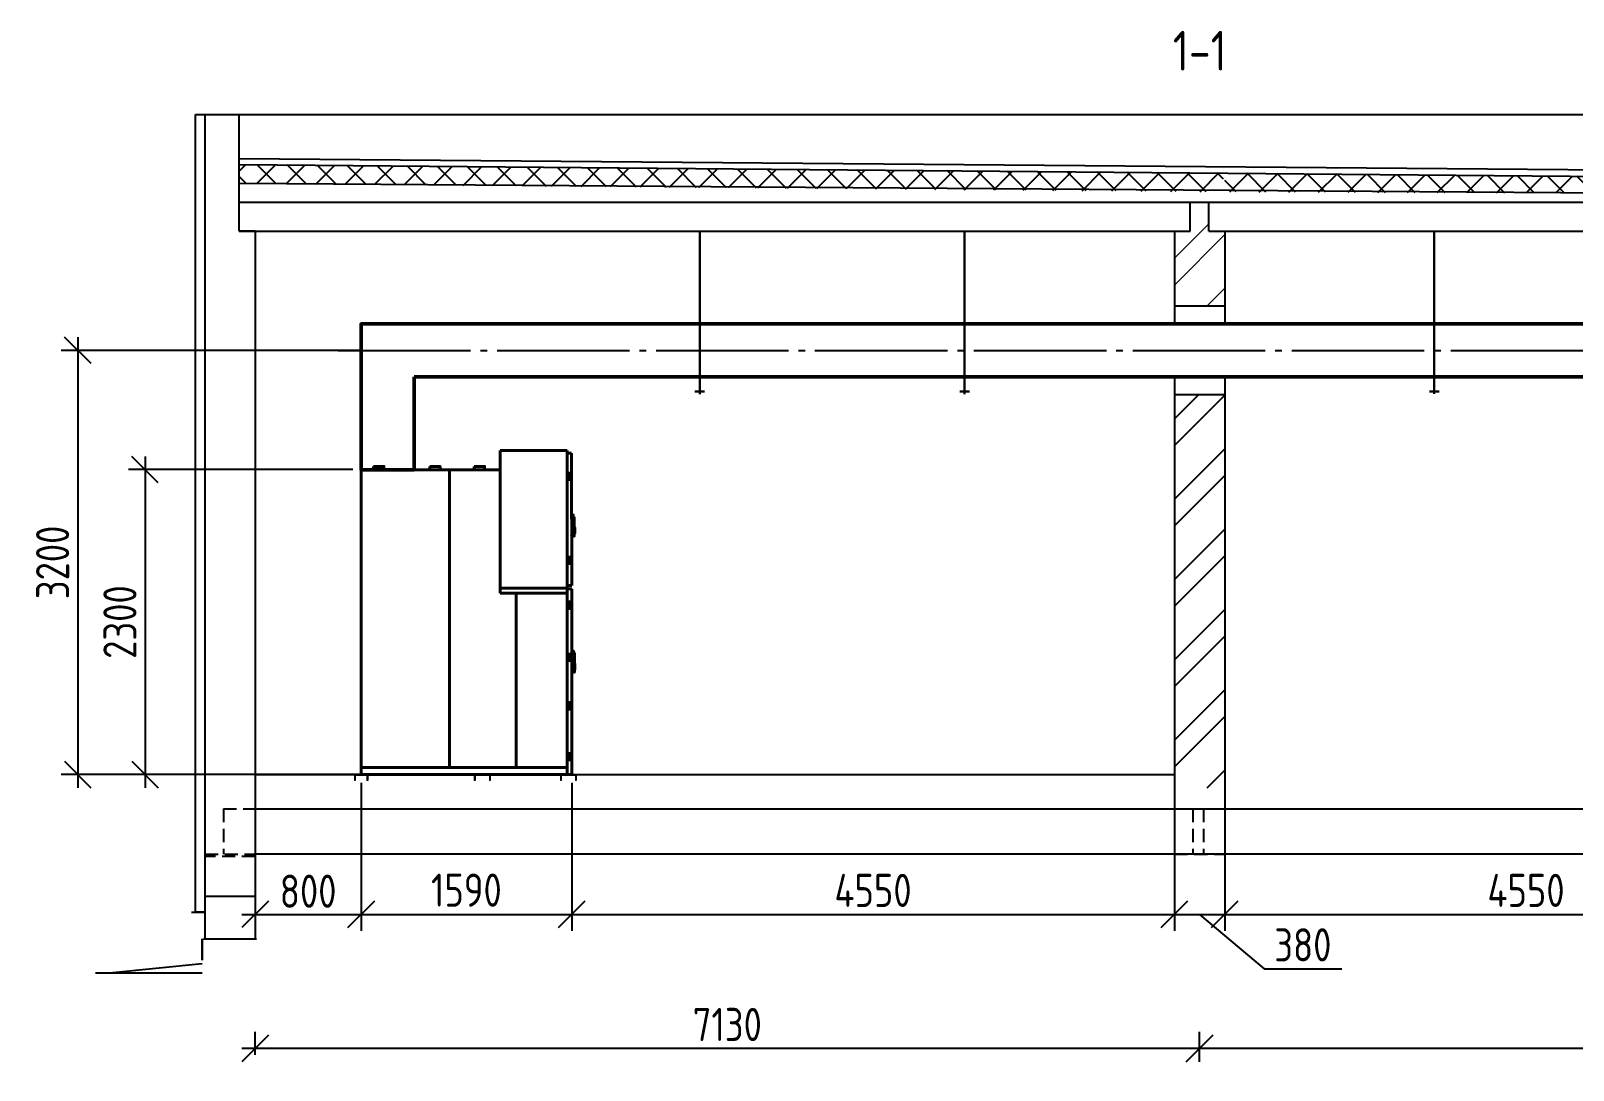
# Model space of a CAD drawing. Extents: x 16310088 to 16425637, y -218501 to -177893.
# Drawn here: x 16310088 to 16321732, y -206995 to -199153 of the extents above; entities that cross this region are included whole.
import ezdxf

# ---------------------------------------------------------------- set-up
doc = ezdxf.new("R2010")
doc.units = 0
doc.linetypes.add('DASHED', pattern=[0.75, 0.5, -0.25])
doc.linetypes.add('GOST2.303 5', pattern=[24, 20, -1.5, 1, -1.5])
doc.layers.get('0').update_dxf_attribs({"color": 250})
doc.layers.get('Defpoints').update_dxf_attribs({"color": 250})
for name, color, linetype, lineweight in [('Размеры', 250, 'Continuous', 15), ('Стена', 252, 'Continuous', 40), ('ЭЛ_невид', 140, 'Continuous', 25), ('эл_оборудование', 7, 'Continuous', 18)]:
    doc.layers.add(name, color=color, linetype=linetype, lineweight=lineweight)
doc.layers.add('размерыЭС', color=250, linetype='Continuous')
doc.styles.add('GOST 2.304', font='CS_Gost2304.shx')
doc.dimstyles.new('SPDS$0', dxfattribs={"dimscale": 5, "dimtxt": 2.5, "dimasz": 2, "dimexe": 1.25, "dimexo": 0.625, "dimgap": 0.5, "dimtad": 1, "dimdec": 0, "dimrnd": 0.001, "dimtxsty": 'GOST 2.304', "dimblk": 'ARCHTICK', "dimcen": 2.5, "dimdle": 1, "dimadec": 8, "dimazin": 2, "dimtfac": 0.75, "dimtdec": 0, "dimtmove": 1, "dimatfit": 3, "dimfxl": 1, "dimtolj": 1, "dimarcsym": 0})
pattern_1 = [(45, (174189.1, 139319.14), (-303.083644, 303.083644), []), (45, (174391.17, 139319.14), (-303.083644, 303.083644), [])]

# ---------------------------------------------------------------- blocks, each defined once
blk = doc.blocks.new('_Oblique')
at = {"color": 0, "linetype": 'ByBlock', "lineweight": -2}
blk.add_line((-0.5, -0.5), (0.5, 0.5), dxfattribs=at)
blk = doc.blocks.new('*D14')
at = {"layer": 'Defpoints', "color": 0, "lineweight": -3, "ltscale": 100, "transparency": 16777216}
for p in [(16311781, -206832), (16318911, -206832), (16311781, -206943)]:
    blk.add_point(p, dxfattribs=at)
at = {"layer": 'Размеры', "color": 0, "lineweight": -2, "ltscale": 100, "transparency": 16777216}
for p, q in [((16311781, -206881), (16311781, -206707)), ((16318911, -206769), (16318911, -206707)), ((16319011, -206832), (16311681, -206832))]:
    blk.add_line(p, q, dxfattribs=at)
at = {"layer": 'Размеры', "color": 0, "lineweight": -2, "ltscale": 100, "transparency": 16777216, "xscale": 200, "yscale": 200, "zscale": 200, "rotation": 180}
blk.add_blockref('_Oblique', (16311781, -206832), dxfattribs=at)
at = {"layer": 'Размеры', "color": 0, "lineweight": -2, "ltscale": 100, "transparency": 16777216, "xscale": 200, "yscale": 200, "zscale": 200}
blk.add_blockref('_Oblique', (16318911, -206832), dxfattribs=at)
at = {"layer": 'Размеры', "color": 0, "ltscale": 100, "transparency": 16777216, "insert": (16315346, -206651), "char_height": 250, "attachment_point": 5, "style": 'GOST 2.304'}
blk.add_mtext('\\A1;7130', dxfattribs=at)
blk = doc.blocks.new('*D15')
at = {"layer": 'Defpoints', "color": 0, "lineweight": -3, "ltscale": 100, "transparency": 16777216}
for p in [(16318911, -206832), (16326041, -206884), (16318911, -206995)]:
    blk.add_point(p, dxfattribs=at)
at = {"layer": 'Размеры', "color": 0, "lineweight": -2, "ltscale": 100, "transparency": 16777216}
for p, q in [((16318911, -206933), (16318911, -206707)), ((16326041, -206821), (16326041, -206707)), ((16326141, -206832), (16318811, -206832))]:
    blk.add_line(p, q, dxfattribs=at)
at = {"layer": 'Размеры', "color": 0, "lineweight": -2, "ltscale": 100, "transparency": 16777216, "xscale": 200, "yscale": 200, "zscale": 200, "rotation": 180}
blk.add_blockref('_Oblique', (16318911, -206832), dxfattribs=at)
at = {"layer": 'Размеры', "color": 0, "lineweight": -2, "ltscale": 100, "transparency": 16777216, "xscale": 200, "yscale": 200, "zscale": 200}
blk.add_blockref('_Oblique', (16326041, -206832), dxfattribs=at)
at = {"layer": 'Размеры', "color": 0, "ltscale": 100, "transparency": 16777216, "insert": (16322476, -206652), "char_height": 250, "attachment_point": 5, "style": 'GOST 2.304'}
blk.add_mtext('\\A1;7130', dxfattribs=at)
blk = doc.blocks.new('205-Л')
at = {"color": 0, "linetype": 'ByBlock', "lineweight": 40, "ltscale": 10}
for p, q in [((1235, 2446), (731, 2446)), ((731, 2446), (731, 2041)), ((1235, 2130), (1235, 2446)), ((1235, 2421), (1235, 2425)), ((1235, 2425), (1240, 2425)), ((1240, 2425), (1268, 2425)), ((1270, 1425), (1268, 2425)), ((-320, 0), (-320, 2300)), ((-320, 2300), (731, 2300)), ((347, 53), (347, 2300)), ((1265, 2257), (1235, 2257)), ((1235, 2241), (1265, 2241)), ((1256, 2274), (1245, 2274)), ((1245, 2274), (1245, 2258)), ((1245, 2258), (1249, 2258)), ((1245, 2225), (1245, 2241)), ((1256, 2241), (1245, 2241)), ((1245, 2225), (1256, 2225)), ((1249, 2258), (1265, 2258)), ((1265, 2274), (1256, 2274)), ((1265, 2241), (1256, 2241)), ((1256, 2225), (1265, 2225)), ((1268, 2274), (1265, 2274)), ((1265, 2258), (1268, 2258)), ((1268, 2257), (1265, 2257)), ((1265, 2241), (1268, 2241)), ((1268, 2241), (1265, 2241)), ((1265, 2225), (1268, 2225)), ((1268, 2274), (1268, 2258)), ((1268, 2257), (1268, 2241)), ((1268, 2225), (1268, 2241)), ((1235, 2130), (1235, 680)), ((731, 2041), (731, 1367)), ((1269, 1962), (1271, 1962)), ((1271, 1962), (1282, 1957)), ((1271, 1960), (1271, 1900)), ((1271, 1900), (1271, 1805)), ((1282, 1955), (1282, 1809)), ((1290, 1938), (1290, 1943)), ((1290, 1936), (1290, 1806)), ((1286, 1809), (1286, 1815)), ((1293, 1856), (1293, 1843)), ((1293, 1843), (1293, 1843)), ((1293, 1840), (1293, 1843)), ((1293, 1840), (1293, 1840)), ((1293, 1840), (1293, 1827)), ((1257, 1640), (1247, 1640)), ((1247, 1640), (1247, 1624)), ((1266, 1640), (1257, 1640)), ((1270, 1640), (1266, 1640)), ((1270, 1640), (1270, 1624)), ((1266, 1623), (1235, 1623)), ((1235, 1607), (1266, 1607)), ((1247, 1624), (1250, 1624)), ((1247, 1591), (1247, 1607)), ((1257, 1607), (1247, 1607)), ((1247, 1591), (1257, 1591)), ((1250, 1624), (1266, 1624)), ((1266, 1607), (1257, 1607)), ((1257, 1591), (1266, 1591)), ((1266, 1624), (1270, 1624)), ((1270, 1623), (1266, 1623)), ((1266, 1607), (1270, 1607)), ((1270, 1607), (1266, 1607)), ((1266, 1591), (1270, 1591)), ((1270, 1623), (1270, 1607)), ((1270, 1591), (1270, 1607)), ((731, 1405), (1235, 1405)), ((1231, 1425), (1270, 1425)), ((1231, 1400), (1270, 1400)), ((1270, 0), (1270, 1400)), ((731, 1367), (1235, 1367)), ((850, 53), (850, 1367)), ((1266, 1286), (1235, 1286)), ((1257, 1302), (1247, 1302)), ((1247, 1302), (1247, 1286)), ((1247, 1286), (1251, 1286)), ((1251, 1286), (1266, 1286)), ((1266, 1302), (1257, 1302)), ((1270, 1302), (1266, 1302)), ((1270, 1286), (1266, 1286)), ((1266, 1286), (1270, 1286)), ((1270, 1302), (1270, 1286)), ((1270, 1286), (1270, 1270)), ((1235, 1270), (1266, 1270)), ((1247, 1253), (1247, 1269)), ((1257, 1269), (1247, 1269)), ((1247, 1253), (1257, 1253)), ((1266, 1269), (1257, 1269)), ((1257, 1253), (1266, 1253)), ((1266, 1270), (1270, 1270)), ((1270, 1269), (1266, 1269)), ((1266, 1253), (1270, 1253)), ((1270, 1253), (1270, 1269)), ((1270, 934), (1272, 934)), ((1272, 934), (1284, 930)), ((1272, 932), (1272, 895)), ((1235, 892), (1235, 0)), ((1267, 892), (1235, 892)), ((1235, 876), (1267, 876)), ((1251, 909), (1248, 909)), ((1248, 909), (1248, 893)), ((1248, 893), (1251, 893)), ((1248, 860), (1248, 876)), ((1251, 876), (1248, 876)), ((1248, 860), (1251, 860)), ((1267, 909), (1251, 909)), ((1251, 893), (1267, 893)), ((1267, 876), (1251, 876)), ((1251, 860), (1267, 860)), ((1270, 909), (1267, 909)), ((1267, 893), (1270, 893)), ((1270, 892), (1267, 892)), ((1267, 876), (1270, 876)), ((1270, 876), (1267, 876)), ((1267, 860), (1270, 860)), ((1270, 909), (1270, 893)), ((1270, 892), (1270, 876)), ((1270, 860), (1270, 876)), ((1272, 873), (1272, 777)), ((1280, 873), (1280, 895)), ((1281, 874), (1281, 893)), ((1284, 928), (1284, 781)), ((1291, 910), (1291, 915)), ((1291, 908), (1291, 779)), ((1294, 828), (1294, 815)), ((1294, 815), (1294, 815)), ((1294, 812), (1294, 815)), ((1287, 781), (1287, 788)), ((1294, 812), (1294, 812)), ((1294, 812), (1294, 799)), ((1235, 655), (1235, 62)), ((1266, 526), (1235, 526)), ((1235, 510), (1266, 510)), ((1251, 542), (1247, 542)), ((1247, 542), (1247, 526)), ((1247, 526), (1251, 526)), ((1247, 493), (1247, 509)), ((1251, 509), (1247, 509)), ((1247, 493), (1251, 493)), ((1266, 542), (1251, 542)), ((1251, 526), (1266, 526)), ((1266, 509), (1251, 509)), ((1251, 493), (1266, 493)), ((1270, 542), (1266, 542)), ((1270, 526), (1266, 526)), ((1266, 526), (1270, 526)), ((1266, 510), (1270, 510)), ((1270, 509), (1266, 509)), ((1266, 493), (1270, 493)), ((1270, 542), (1270, 526)), ((1270, 526), (1270, 510)), ((1270, 493), (1270, 509)), ((1266, 142), (1235, 142)), ((1235, 126), (1266, 126)), ((1251, 159), (1247, 159)), ((1247, 159), (1247, 143)), ((1247, 143), (1251, 143)), ((1247, 110), (1247, 126)), ((1251, 126), (1247, 126)), ((1266, 159), (1249, 159)), ((1251, 143), (1266, 143)), ((1266, 126), (1251, 126)), ((1270, 159), (1266, 159)), ((1266, 143), (1270, 143)), ((1270, 142), (1266, 142)), ((1266, 126), (1270, 126)), ((1270, 126), (1266, 126)), ((1270, 159), (1270, 143)), ((1270, 142), (1270, 126)), ((1270, 110), (1270, 126)), ((-320, 53), (246, 53)), ((-320, 0), (246, 0)), ((226, 0), (1270, 0)), ((246, 53), (416, 53)), ((416, 53), (1235, 53)), ((1247, 110), (1251, 110)), ((1251, 110), (1266, 110)), ((1266, 110), (1270, 110))]:
    blk.add_line(p, q, dxfattribs=at)
for points in [[(-227, 2325), (-148, 2325), (-148, 2300), (-227, 2300)], [(198, 2325), (276, 2325), (276, 2300), (198, 2300)], [(535, 2325), (613, 2325), (613, 2300), (535, 2300)]]:
    blk.add_lwpolyline(points, close=True, dxfattribs=at)
at = {"color": 0, "linetype": 'ByBlock', "lineweight": 40, "ltscale": 10, "flags": 128}
for points in [[(1286, 1816), (1285, 1818), (1283, 1820), (1282, 1821)], [(1288, 789), (1286, 790), (1284, 792), (1284, 793)]]:
    blk.add_lwpolyline(points, dxfattribs=at)
at = {"color": 0, "linetype": 'ByBlock', "lineweight": 40, "ltscale": 10}
for points in [[(1246, 2258), (1246, 2257)], [(1246, 2241), (1246, 2241)], [(1268, 2257), (1268, 2258)], [(1268, 2241), (1268, 2241)], [(1271, 1962), (1271, 1962)], [(1290, 1936), (1290, 1937)], [(1269, 1802), (1271, 1803)], [(1271, 1803), (1282, 1807)], [(1271, 1803), (1271, 1803)], [(1282, 1809), (1286, 1809)], [(1286, 1799), (1289, 1799)], [(1247, 1624), (1247, 1623)], [(1247, 1607), (1247, 1607)], [(1269, 1623), (1269, 1624)], [(1269, 1607), (1269, 1607)], [(1248, 1286), (1248, 1286)], [(1270, 1286), (1270, 1286)], [(1248, 1270), (1248, 1269)], [(1270, 1269), (1270, 1270)], [(1272, 934), (1272, 934)], [(1248, 893), (1248, 892)], [(1248, 876), (1248, 876)], [(1280, 895), (1270, 895)], [(1270, 892), (1270, 893)], [(1270, 876), (1270, 876)], [(1270, 873), (1280, 873)], [(1281, 893), (1280, 895)], [(1280, 873), (1281, 874)], [(1291, 908), (1291, 909)], [(1270, 775), (1272, 775)], [(1272, 775), (1284, 779)], [(1272, 775), (1272, 775)], [(1284, 781), (1287, 781)], [(1288, 772), (1291, 772)], [(1248, 526), (1248, 526)], [(1248, 510), (1248, 509)], [(1270, 526), (1270, 526)], [(1270, 509), (1270, 510)], [(1248, 143), (1248, 142)], [(1248, 126), (1248, 126)], [(1270, 142), (1270, 143)], [(1270, 126), (1270, 126)]]:
    blk.add_open_spline(points, degree=1, dxfattribs=at)
for points, knots in [([(1271, 1962), (1271, 1962), (1271, 1961), (1271, 1961), (1271, 1960), (1271, 1960), (1271, 1960)], [0, 0, 0, 0, 0.257298, 0.502093, 0.7501, 1, 1, 1, 1]), ([(1282, 1957), (1282, 1957), (1282, 1957), (1282, 1957), (1282, 1957), (1282, 1957), (1282, 1956), (1282, 1956), (1282, 1955)], [0, 0, 0, 0, 0.125163, 0.249658, 0.373603, 0.498103, 0.731813, 1, 1, 1, 1]), ([(1290, 1943), (1289, 1943), (1287, 1944), (1284, 1945), (1283, 1945), (1282, 1945)], [0, 0, 0, 0, 0.408229, 0.842818, 1, 1, 1, 1]), ([(1290, 1937), (1290, 1937), (1290, 1937), (1290, 1938), (1290, 1938)], [0, 0, 0, 0, 0.105145, 1, 1, 1, 1]), ([(1293, 1863), (1293, 1863), (1293, 1864), (1292, 1864), (1291, 1865), (1291, 1866), (1290, 1866), (1290, 1866)], [0, 0, 0, 0, 0.177403, 0.368499, 0.56543, 0.791841, 1, 1, 1, 1]), ([(1271, 1805), (1271, 1804), (1271, 1804), (1271, 1803), (1271, 1803), (1271, 1803), (1271, 1803), (1271, 1803)], [0, 0, 0, 0, 0.249568, 0.497248, 0.627913, 0.758131, 1, 1, 1, 1]), ([(1282, 1809), (1282, 1808), (1282, 1808), (1282, 1807), (1282, 1807), (1282, 1807), (1282, 1807), (1282, 1807), (1282, 1807)], [0, 0, 0, 0, 0.268161, 0.5018953, 0.6262021, 0.7503172, 0.8747401, 1, 1, 1, 1]), ([(1286, 1816), (1286, 1816), (1286, 1816), (1286, 1816), (1286, 1816), (1286, 1816), (1286, 1816), (1286, 1816), (1286, 1816), (1286, 1816), (1286, 1815)], [0, 0, 0, 0, 0.0656, 0.131806, 0.179193, 0.226436, 0.294587, 0.412492, 0.657761, 1, 1, 1, 1]), ([(1286, 1809), (1286, 1807), (1286, 1805), (1286, 1802), (1286, 1800), (1286, 1800), (1286, 1800)], [0, 0, 0, 0, 0.25, 0.5, 0.749998, 1, 1, 1, 1]), ([(1286, 1800), (1286, 1800), (1286, 1800), (1286, 1800), (1286, 1800), (1286, 1800), (1286, 1799), (1286, 1799), (1286, 1799)], [0, 0, 0, 0, 0.102912, 0.297746, 0.502393, 0.707062, 0.902018, 1, 1, 1, 1]), ([(1289, 1800), (1289, 1800), (1289, 1799), (1289, 1799), (1289, 1800), (1289, 1800), (1290, 1800), (1290, 1800), (1290, 1800), (1290, 1800)], [0, 0, 0, 0, 0.1266899, 0.2703459, 0.428048, 0.5936025, 0.7591501, 0.9167537, 1, 1, 1, 1]), ([(1290, 1817), (1290, 1817), (1290, 1817), (1291, 1818), (1292, 1818), (1293, 1819), (1293, 1820), (1293, 1820)], [0, 0, 0, 0, 0.175412, 0.365269, 0.561983, 0.789562, 1, 1, 1, 1]), ([(1290, 1806), (1290, 1806), (1290, 1805), (1290, 1805), (1290, 1804)], [0, 0, 0, 0, 0.86567, 1, 1, 1, 1]), ([(1290, 1800), (1290, 1800), (1290, 1800), (1290, 1801), (1290, 1802), (1290, 1804), (1290, 1804)], [0, 0, 0, 0, 0.249999, 0.500002, 0.749999, 1, 1, 1, 1]), ([(1293, 1863), (1293, 1863), (1293, 1862), (1293, 1861), (1293, 1859), (1293, 1857), (1293, 1856)], [0, 0, 0, 0, 0.250003, 0.5, 0.75, 1, 1, 1, 1]), ([(1293, 1827), (1293, 1826), (1293, 1824), (1293, 1822), (1293, 1821), (1293, 1820), (1293, 1820)], [0, 0, 0, 0, 0.25, 0.5, 0.749997, 1, 1, 1, 1]), ([(1272, 934), (1272, 934), (1272, 934), (1272, 933), (1272, 933), (1272, 932), (1272, 932)], [0, 0, 0, 0, 0.257298, 0.502093, 0.7501, 1, 1, 1, 1]), ([(1284, 930), (1284, 930), (1284, 930), (1284, 930), (1284, 929), (1284, 929), (1284, 929), (1284, 928), (1284, 928)], [0, 0, 0, 0, 0.125163, 0.249658, 0.373603, 0.498103, 0.731813, 1, 1, 1, 1]), ([(1291, 915), (1291, 915), (1289, 917), (1286, 918), (1284, 917), (1284, 917)], [0, 0, 0, 0, 0.408229, 0.842818, 1, 1, 1, 1]), ([(1291, 909), (1291, 909), (1291, 910), (1291, 910), (1291, 910)], [0, 0, 0, 0, 0.105145, 1, 1, 1, 1]), ([(1294, 835), (1294, 835), (1294, 836), (1294, 837), (1293, 837), (1292, 838), (1292, 838), (1291, 838)], [0, 0, 0, 0, 0.177403, 0.368499, 0.56543, 0.791841, 1, 1, 1, 1]), ([(1294, 835), (1294, 835), (1294, 835), (1294, 833), (1294, 831), (1294, 829), (1294, 828)], [0, 0, 0, 0, 0.250003, 0.5, 0.75, 1, 1, 1, 1]), ([(1272, 777), (1272, 777), (1272, 776), (1272, 776), (1272, 775), (1272, 775), (1272, 775), (1272, 775)], [0, 0, 0, 0, 0.249568, 0.497248, 0.627913, 0.758131, 1, 1, 1, 1]), ([(1284, 781), (1284, 781), (1284, 780), (1284, 780), (1284, 779), (1284, 779), (1284, 779), (1284, 779), (1284, 779)], [0, 0, 0, 0, 0.268161, 0.5018953, 0.6262021, 0.7503172, 0.8747401, 1, 1, 1, 1]), ([(1288, 789), (1288, 789), (1288, 789), (1288, 789), (1288, 789), (1288, 789), (1288, 789), (1287, 788), (1287, 788), (1287, 788), (1287, 788)], [0, 0, 0, 0, 0.0656, 0.131806, 0.179193, 0.226436, 0.294587, 0.412492, 0.657761, 1, 1, 1, 1]), ([(1287, 781), (1287, 780), (1287, 777), (1287, 775), (1287, 773), (1287, 772), (1287, 772)], [0, 0, 0, 0, 0.25, 0.5, 0.749998, 1, 1, 1, 1]), ([(1287, 772), (1287, 772), (1287, 772), (1287, 772), (1287, 772), (1288, 772), (1288, 772), (1288, 772), (1288, 772)], [0, 0, 0, 0, 0.102912, 0.297746, 0.502393, 0.707062, 0.902018, 1, 1, 1, 1]), ([(1291, 790), (1291, 790), (1292, 790), (1293, 790), (1294, 791), (1294, 792), (1294, 792), (1294, 793)], [0, 0, 0, 0, 0.175412, 0.365269, 0.561983, 0.789562, 1, 1, 1, 1]), ([(1291, 779), (1291, 778), (1291, 777), (1291, 777), (1291, 777)], [0, 0, 0, 0, 0.86567, 1, 1, 1, 1]), ([(1291, 772), (1291, 772), (1291, 772), (1291, 773), (1291, 775), (1291, 776), (1291, 777)], [0, 0, 0, 0, 0.249999, 0.500002, 0.749999, 1, 1, 1, 1]), ([(1291, 772), (1291, 772), (1291, 772), (1291, 772), (1291, 772), (1291, 772), (1291, 772), (1291, 772), (1291, 772), (1291, 772)], [0, 0, 0, 0, 0.1266899, 0.2703459, 0.428048, 0.5936025, 0.7591501, 0.9167537, 1, 1, 1, 1]), ([(1294, 799), (1294, 798), (1294, 797), (1294, 795), (1294, 793), (1294, 793), (1294, 793)], [0, 0, 0, 0, 0.25, 0.5, 0.749997, 1, 1, 1, 1])]:
    blk.add_open_spline(points, degree=3, knots=knots, dxfattribs=at)
blk = doc.blocks.new('кнкн')
at = {"layer": 'эл_оборудование', "color": 0, "ltscale": 1000}
for p, q in [((-283742, -6639881), (-283622, -6639881)), ((-283622, -6639881), (-283742, -6639881)), ((-283742, -6639881), (-283742, -6639927)), ((-283628, -6639887), (-283736, -6639887)), ((-283736, -6639887), (-283736, -6639927)), ((-283628, -6639887), (-283628, -6639927)), ((-283622, -6639881), (-283622, -6639887)), ((-283622, -6639881), (-283622, -6639927)), ((-283092, -6639881), (-282972, -6639881)), ((-282972, -6639881), (-283092, -6639881)), ((-283092, -6639881), (-283092, -6639927)), ((-282978, -6639887), (-283086, -6639887)), ((-283086, -6639887), (-283086, -6639927)), ((-282978, -6639887), (-282978, -6639927)), ((-282972, -6639881), (-282972, -6639887)), ((-282972, -6639881), (-282972, -6639927)), ((-282067, -6639881), (-282167, -6639881)), ((-282167, -6639881), (-282167, -6639927)), ((-282167, -6639881), (-282067, -6639881)), ((-282161, -6639887), (-282161, -6639927)), ((-282073, -6639887), (-282161, -6639887)), ((-282073, -6639887), (-282073, -6639927)), ((-282067, -6639881), (-282067, -6639927)), ((-282067, -6639881), (-282067, -6639887)), ((-283742, -6639927), (-283736, -6639927)), ((-283628, -6639927), (-283622, -6639927)), ((-283092, -6639927), (-283086, -6639927)), ((-282978, -6639927), (-282972, -6639927)), ((-282167, -6639927), (-282161, -6639927)), ((-282073, -6639927), (-282067, -6639927))]:
    blk.add_line(p, q, dxfattribs=at)
at = {"layer": 'ЭЛ_невид', "color": 0, "xscale": -1}
blk.add_blockref('205-Л', (-282437, -6639881), dxfattribs=at)
blk = doc.blocks.new('*D16')
at = {"color": 0, "lineweight": -2, "ltscale": 100, "transparency": 16777216}
for p, q in [((16312581, -204827), (16312581, -205945)), ((16314171, -204827), (16314171, -205945)), ((16312481, -205820), (16314271, -205820))]:
    blk.add_line(p, q, dxfattribs=at)
at = {"layer": 'Defpoints', "color": 0, "lineweight": -3, "ltscale": 100, "transparency": 16777216}
for p in [(16312581, -204764), (16314171, -204764), (16314171, -205820)]:
    blk.add_point(p, dxfattribs=at)
at = {"color": 0, "lineweight": -2, "ltscale": 100, "transparency": 16777216, "xscale": 200, "yscale": 200, "zscale": 200, "rotation": 180}
blk.add_blockref('_Oblique', (16312581, -205820), dxfattribs=at)
at = {"color": 0, "lineweight": -2, "ltscale": 100, "transparency": 16777216, "xscale": 200, "yscale": 200, "zscale": 200}
blk.add_blockref('_Oblique', (16314171, -205820), dxfattribs=at)
at = {"color": 0, "ltscale": 100, "transparency": 16777216, "insert": (16313376, -205637), "char_height": 250, "attachment_point": 5, "style": 'GOST 2.304'}
blk.add_mtext('\\A1;1590', dxfattribs=at)
blk = doc.blocks.new('*D17')
at = {"layer": 'Defpoints', "color": 0, "lineweight": -3, "ltscale": 100, "transparency": 16777216}
for p in [(16314171, -204764), (16318721, -204764), (16318721, -205820)]:
    blk.add_point(p, dxfattribs=at)
at = {"layer": 'Стена', "color": 0, "lineweight": -2, "ltscale": 100, "transparency": 16777216}
for p, q in [((16314171, -204827), (16314171, -205945)), ((16318721, -204827), (16318721, -205945)), ((16314071, -205820), (16318821, -205820))]:
    blk.add_line(p, q, dxfattribs=at)
at = {"layer": 'Стена', "color": 0, "lineweight": -2, "ltscale": 100, "transparency": 16777216, "xscale": 200, "yscale": 200, "zscale": 200, "rotation": 180}
blk.add_blockref('_Oblique', (16314171, -205820), dxfattribs=at)
at = {"layer": 'Стена', "color": 0, "lineweight": -2, "ltscale": 100, "transparency": 16777216, "xscale": 200, "yscale": 200, "zscale": 200}
blk.add_blockref('_Oblique', (16318721, -205820), dxfattribs=at)
at = {"layer": 'Стена', "color": 0, "lineweight": 25, "ltscale": 100, "transparency": 16777216, "insert": (16316446, -205639), "char_height": 250, "attachment_point": 5, "style": 'GOST 2.304'}
blk.add_mtext('\\A1;4550', dxfattribs=at)
blk = doc.blocks.new('*D18')
at = {"layer": 'Defpoints', "color": 0, "lineweight": -3, "ltscale": 100, "transparency": 16777216}
for p in [(16319101, -204764), (16323651, -204764), (16323651, -205820)]:
    blk.add_point(p, dxfattribs=at)
at = {"layer": 'Стена', "color": 0, "lineweight": -2, "ltscale": 100, "transparency": 16777216}
for p, q in [((16319101, -204827), (16319101, -205945)), ((16323651, -204827), (16323651, -205945)), ((16319001, -205820), (16323751, -205820))]:
    blk.add_line(p, q, dxfattribs=at)
at = {"layer": 'Стена', "color": 0, "lineweight": -2, "ltscale": 100, "transparency": 16777216, "xscale": 200, "yscale": 200, "zscale": 200, "rotation": 180}
blk.add_blockref('_Oblique', (16319101, -205820), dxfattribs=at)
at = {"layer": 'Стена', "color": 0, "lineweight": -2, "ltscale": 100, "transparency": 16777216, "xscale": 200, "yscale": 200, "zscale": 200}
blk.add_blockref('_Oblique', (16323651, -205820), dxfattribs=at)
at = {"layer": 'Стена', "color": 0, "lineweight": 25, "ltscale": 100, "transparency": 16777216, "insert": (16321376, -205639), "char_height": 250, "attachment_point": 5, "style": 'GOST 2.304'}
blk.add_mtext('\\A1;4550', dxfattribs=at)
blk = doc.blocks.new('*D22')
at = {"color": 0, "lineweight": -2, "ltscale": 100, "transparency": 16777216}
for p, q in [((16311781, -204827), (16311781, -205945)), ((16312581, -204827), (16312581, -205945)), ((16311681, -205820), (16312681, -205820))]:
    blk.add_line(p, q, dxfattribs=at)
at = {"layer": 'Defpoints', "color": 0, "lineweight": -3, "ltscale": 100, "transparency": 16777216}
for p in [(16311781, -204764), (16312581, -204764), (16312581, -205820)]:
    blk.add_point(p, dxfattribs=at)
at = {"color": 0, "lineweight": -2, "ltscale": 100, "transparency": 16777216, "xscale": 200, "yscale": 200, "zscale": 200, "rotation": 180}
blk.add_blockref('_Oblique', (16311781, -205820), dxfattribs=at)
at = {"color": 0, "lineweight": -2, "ltscale": 100, "transparency": 16777216, "xscale": 200, "yscale": 200, "zscale": 200}
blk.add_blockref('_Oblique', (16312581, -205820), dxfattribs=at)
at = {"color": 0, "ltscale": 100, "transparency": 16777216, "insert": (16312181, -205645), "char_height": 250, "attachment_point": 5, "style": 'GOST 2.304'}
blk.add_mtext('\\A1;800', dxfattribs=at)
blk = doc.blocks.new('*D24')
at = {"color": 0, "lineweight": -2, "ltscale": 100, "transparency": 16777216}
for p, q in [((16310950, -202364), (16310950, -204864)), ((16312518, -202464), (16310825, -202464)), ((16312518, -204764), (16310825, -204764))]:
    blk.add_line(p, q, dxfattribs=at)
at = {"layer": 'Defpoints', "color": 0, "lineweight": -3, "ltscale": 100, "transparency": 16777216}
for p in [(16312581, -202464), (16310950, -204764), (16312581, -204764)]:
    blk.add_point(p, dxfattribs=at)
at = {"color": 0, "lineweight": -2, "ltscale": 100, "transparency": 16777216, "xscale": 200, "yscale": 200, "zscale": 200}
for p, rotation in [((16310950, -202464), 89.99269202650032), ((16310950, -204764), 269.9926920265003)]:
    blk.add_blockref('_Oblique', p, dxfattribs=dict(at, rotation=rotation))
at = {"color": 0, "ltscale": 100, "transparency": 16777216, "insert": (16310760, -203614), "char_height": 250, "attachment_point": 5, "rotation": 89.9927, "style": 'GOST 2.304'}
blk.add_mtext('\\A1;2300', dxfattribs=at)
blk = doc.blocks.new('*D25')
at = {"color": 0, "lineweight": -2, "ltscale": 100, "transparency": 16777216}
for p, q in [((16310442, -201464), (16310441, -204864)), ((16312581, -201564), (16310317, -201564)), ((16312581, -204764), (16310316, -204764))]:
    blk.add_line(p, q, dxfattribs=at)
at = {"layer": 'Defpoints', "color": 0, "lineweight": -3, "ltscale": 100, "transparency": 16777216}
for p in [(16312643, -201564), (16310441, -204764), (16312643, -204764)]:
    blk.add_point(p, dxfattribs=at)
at = {"color": 0, "lineweight": -2, "ltscale": 100, "transparency": 16777216, "xscale": 200, "yscale": 200, "zscale": 200}
for p, rotation in [((16310442, -201564), 89.99474739404468), ((16310441, -204764), 269.9947473940447)]:
    blk.add_blockref('_Oblique', p, dxfattribs=dict(at, rotation=rotation))
at = {"color": 0, "ltscale": 100, "transparency": 16777216, "insert": (16310252, -203164), "char_height": 250, "attachment_point": 5, "rotation": 89.9947, "style": 'GOST 2.304'}
blk.add_mtext('\\A1;3200', dxfattribs=at)
blk = doc.blocks.new('*D27')
at = {"layer": 'Defpoints', "color": 0, "lineweight": -3, "ltscale": 100, "transparency": 16777216}
for p in [(16318721, -204764), (16319101, -204764), (16319101, -205820)]:
    blk.add_point(p, dxfattribs=at)
at = {"layer": 'Стена', "color": 0, "lineweight": -2, "ltscale": 100, "transparency": 16777216}
for p, q in [((16318721, -204827), (16318721, -205945)), ((16319101, -204827), (16319101, -205945)), ((16318621, -205820), (16319201, -205820)), ((16318911, -205820), (16319398, -206230)), ((16319398, -206230), (16319985, -206230))]:
    blk.add_line(p, q, dxfattribs=at)
at = {"layer": 'Стена', "color": 0, "lineweight": -2, "ltscale": 100, "transparency": 16777216, "xscale": 200, "yscale": 200, "zscale": 200, "rotation": 180}
blk.add_blockref('_Oblique', (16318721, -205820), dxfattribs=at)
at = {"layer": 'Стена', "color": 0, "lineweight": -2, "ltscale": 100, "transparency": 16777216, "xscale": 200, "yscale": 200, "zscale": 200}
blk.add_blockref('_Oblique', (16319101, -205820), dxfattribs=at)
at = {"layer": 'Стена', "color": 0, "lineweight": 25, "ltscale": 100, "transparency": 16777216, "insert": (16319691, -206050), "char_height": 250, "attachment_point": 5, "style": 'GOST 2.304'}
blk.add_mtext('\\A1;380', dxfattribs=at)

msp = doc.modelspace()

# ---------------------------------------------------------------- hatches: boundary and pattern name
at = {"layer": 'Размеры', "ltscale": 100}
h = msp.add_hatch(dxfattribs=at)
h.set_pattern_fill('ANSI32', color=252, scale=45, style=0)
h.set_pattern_definition(pattern_1)
h.paths.add_polyline_path([(16319100.9, -201229.4), (16319100.9, -200664.6), (16318980.9, -200664.6), (16318980.9, -200444.6), (16318840.9, -200444.6), (16318840.9, -200664.6), (16318720.9, -200664.6), (16318720.9, -201229.4)])
at = {"layer": 'Стена', "lineweight": 25, "ltscale": 100}
h = msp.add_hatch(dxfattribs=at)
h.set_pattern_fill('ANSI37', color=252, scale=50, style=0)
h.set_pattern_definition([(45, (16331397.9, -92469.07), (-112.2532, 112.2532), []), (135, (16331397.9, -92469.07), (-112.2532, -112.2532), [])])
h.paths.add_polyline_path([(16318916.5, -200224.1), (16315149.2, -200191.6), (16311660.9, -200161.5), (16311660.9, -200303.9), (16311661.9, -200303.9), (16318721.4, -200364.8), (16318721.2, -200261), (16318917.5, -200257.6), (16318721.2, -200261), (16318721.4, -200364.8), (16319009.5, -200367.3), (16319101.2, -200260.7), (16319101.4, -200368.1), (16326161.2, -200387.6), (16326420.6, -200380), (16326420.6, -200288.8), (16322678.9, -200256.5), (16320797.7, -200240.3)])
h = msp.add_hatch(dxfattribs=at)
h.set_pattern_fill('ANSI32', color=252, scale=45, style=0)
h.set_pattern_definition(pattern_1)
h.paths.add_polyline_path([(16319100.9, -201899.4), (16318720.9, -201899.4), (16318720.9, -204864.4), (16319100.9, -204864.4)])

# ---------------------------------------------------------------- linework, layer by layer
at = {"color": 252, "lineweight": 25, "ltscale": 100}
for p, q in [((16311780.9, -204764.4), (16318720.9, -204764.4)), ((16311780.9, -205024.4), (16326040.9, -205024.4)), ((16311774.5, -205364.3), (16326034.5, -205364.3))]:
    msp.add_line(p, q, dxfattribs=at)
at = {"color": 252, "linetype": 'DASHED', "ltscale": 200}
for p, q in [((16311540.9, -205024.4), (16311540.9, -205364.4)), ((16311540.9, -205024.4), (16311780.9, -205024.4)), ((16318860.9, -205024.4), (16318860.9, -205364.4)), ((16318860.9, -205024.4), (16319100.9, -205024.4)), ((16318942, -205024.4), (16318942, -205364.4)), ((16311400.9, -205364.4), (16311780.9, -205364.4)), ((16311780.9, -205384.4), (16311400.9, -205384.4)), ((16318720.9, -205364.4), (16319100.9, -205364.4))]:
    msp.add_line(p, q, dxfattribs=at)
at = {"color": 5, "lineweight": 50, "ltscale": 5}
for points in [[(16312580.9, -201764.4), (16312580.9, -201364.4), (16325241.1, -201364.4), (16325241.1, -201764.4)], [(16312980.9, -201764.4), (16312980.9, -202464.4), (16312580.9, -202464.4), (16312580.9, -201764.4)], [(16324841.1, -201764.4), (16312980.9, -201764.4)]]:
    msp.add_lwpolyline(points, dxfattribs=at)
at = {"layer": 'размерыЭС', "color": 7, "linetype": 'GOST2.303 5', "ltscale": 50}
msp.add_lwpolyline([(16312407.6, -201564.4), (16325488.9, -201564.4)], dxfattribs=at)
at = {"layer": 'Стена', "color": 252, "lineweight": 25, "ltscale": 100}
for p, q in [((16311330.9, -205802.8), (16311331, -199783.6)), ((16311331, -199783.6), (16311401, -199783.6)), ((16311380.9, -199783.6), (16326420.9, -199783.5)), ((16311401, -199783.6), (16311400.9, -206004.3)), ((16311401, -199783.6), (16311660.9, -199783.6)), ((16311660.9, -200664.6), (16311660.9, -199783.6)), ((16326420.7, -200238.8), (16311660.9, -200119)), ((16311660.9, -200161.5), (16326420.9, -200288.9)), ((16311660.9, -200301.7), (16326420.6, -200405.4)), ((16311660.9, -200444.6), (16318840.9, -200444.6)), ((16311660.9, -200664.6), (16311660.9, -200444.6)), ((16318840.9, -200664.6), (16318840.9, -200444.6)), ((16318840.9, -200444.6), (16318980.9, -200444.6)), ((16318980.9, -200664.6), (16318980.9, -200444.6)), ((16318980.9, -200444.6), (16326160.9, -200444.6)), ((16311660.9, -200664.6), (16318840.9, -200664.6)), ((16311780.9, -200664.6), (16311660.9, -200664.6)), ((16311780.9, -200664.6), (16311780.9, -206004.3)), ((16318720.9, -200664.6), (16318720.9, -201364.4)), ((16318720.9, -200664.6), (16318840.9, -200664.6)), ((16318980.9, -200664.6), (16326160.9, -200664.6)), ((16319100.9, -200664.6), (16319100.9, -201364.4)), ((16318720.9, -201764.4), (16318720.9, -204864.4)), ((16319100.9, -201764.4), (16319100.9, -204864.4)), ((16311780.9, -205684.4), (16311400.9, -205684.4)), ((16311300.9, -205802.8), (16311400.9, -205802.8)), ((16311400.9, -205802.8), (16311330.9, -205802.8)), ((16311380.9, -206164.4), (16311380.9, -206004.3)), ((16311380.9, -206004.3), (16311380.9, -206164.3)), ((16311390.9, -206004.3), (16311790.9, -206004.3)), ((16311380.9, -206194.4), (16310680.9, -206264.4)), ((16311380.9, -206264.4), (16310576.3, -206264.4))]:
    msp.add_line(p, q, dxfattribs=at)
for points in [[(16319100.9, -201229.4), (16318720.9, -201229.4)], [(16319100.9, -201899.4), (16318720.9, -201899.4)]]:
    msp.add_lwpolyline(points, dxfattribs=at)
at = {"layer": 'эл_оборудование', "color": 0, "lineweight": 30, "ltscale": 100}
for p, q in [((16315137.7, -201893.5), (16315137.7, -200664.6)), ((16317137.7, -201893.5), (16317137.7, -200664.6)), ((16320683.4, -201892.9), (16320683, -200664.1)), ((16315101, -201874.3), (16315174.3, -201874.3)), ((16317101, -201874.3), (16317174.3, -201874.3)), ((16320720, -201873.8), (16320646.8, -201873.8))]:
    msp.add_line(p, q, dxfattribs=at)

# ---------------------------------------------------------------- block references
at = {"layer": 'эл_оборудование', "color": 7, "linetype": 'Continuous', "lineweight": 30, "xscale": -1, "rotation": 359.9999999999938}
msp.add_blockref('кнкн', (16030463.7, 6435116.8), dxfattribs=at)

# ---------------------------------------------------------------- texts
at = {"layer": 'Размеры', "color": 7, "ltscale": 100, "insert": (16318912.8, -199302.7), "char_height": 300, "attachment_point": 5, "style": 'GOST 2.304'}
msp.add_mtext('\\A1;1-1', dxfattribs=at)

# ---------------------------------------------------------------- dimensions: what is measured, and where the dimension line sits
at = {"color": 7, "ltscale": 100}
for p1, p2, distance, picture, middle in [((16312643.4, -201564.4), (16312643.1, -204764.4), -2201.8, '*D25', (16310251.6, -203164.2)), ((16312580.9, -202464.4), (16312580.6, -204764.4), -1630.7, '*D24', (16310760.2, -203614.1)), ((16311780.9, -204764.4), (16312580.6, -204764.4), -1055.2, '*D22', (16312180.8, -205644.6)), ((16312580.6, -204764.4), (16314170.6, -204764.4), -1055.2, '*D16', (16313375.6, -205637.4))]:
    dim = msp.add_aligned_dim(p1=p1, p2=p2, distance=distance, dimstyle='SPDS$0', override={"dimscale": 100, "dimblk1": 'Oblique', "dimblk2": 'Oblique', "dimsah": 1}, dxfattribs=at)
    dim.commit()
    dim.dimension.update_dxf_attribs({"geometry": picture, "text_midpoint": middle})
at = {"layer": 'Размеры', "color": 7, "ltscale": 100}
for base, p1, p2, picture, middle in [((16311781.2, -206831.6), (16318911.2, -206831.6), (16311781.2, -206943.5), '*D14', (16315346.2, -206651.4)), ((16318911, -206831.8), (16326040.9, -206883.5), (16318911, -206995.4), '*D15', (16322475.9, -206651.6))]:
    dim = msp.add_linear_dim(base=base, p1=p1, p2=p2, dimstyle='SPDS$0', override={"dimscale": 100, "dimblk1": 'Oblique', "dimblk2": 'Oblique', "dimsah": 1}, dxfattribs=at)
    dim.commit()
    dim.dimension.update_dxf_attribs({"geometry": picture, "text_midpoint": middle})
at = {"layer": 'Стена', "color": 7, "lineweight": 25, "ltscale": 100}
for p1, p2, picture, middle in [((16314170.6, -204764.4), (16318720.9, -204764.4), '*D17', (16316445.8, -205639.4)), ((16319100.9, -204764.4), (16323651.2, -204764.4), '*D18', (16321376.1, -205639.4))]:
    dim = msp.add_aligned_dim(p1=p1, p2=p2, distance=-1055.2, dimstyle='SPDS$0', override={"dimscale": 100, "dimblk1": 'Oblique', "dimblk2": 'Oblique', "dimsah": 1}, dxfattribs=at)
    dim.commit()
    dim.dimension.update_dxf_attribs({"geometry": picture, "text_midpoint": middle})
dim = msp.add_linear_dim(base=(16319100.9, -205819.6), p1=(16318720.9, -204764.4), p2=(16319100.9, -204764.4), angle=0, dimstyle='SPDS$0', override={"dimscale": 100, "dimblk1": 'Oblique', "dimblk2": 'Oblique', "dimsah": 1}, dxfattribs=at)
dim.commit()
dim.dimension.update_dxf_attribs({"geometry": '*D27', "text_midpoint": (16319447.7, -206230), "dimtype": 161})

doc.saveas('drawing.dxf')
